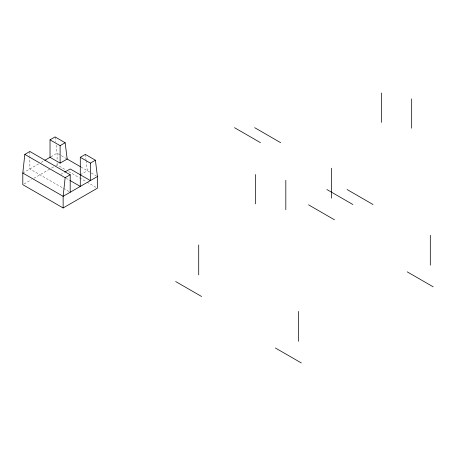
<?xml version="1.0" encoding="UTF-8"?>
<svg xmlns="http://www.w3.org/2000/svg" width="456" height="456" viewBox="0 0 456 456"><rect width="100%" height="100%" fill="white"/><g stroke="black" fill="none" stroke-linecap="round" stroke-linejoin="round"><path stroke-width="0.34" stroke-dasharray="2.28 1.71" d="M22.8 173.029L38.72 163.835M41.171 162.421L44.232 160.655M50.964 156.767L57.091 153.233L66.257 158.523M24.025 183.967L31.373 179.727M33.824 178.307L50.964 168.412M51.579 168.059L55.25 165.938M55.866 165.585L57.091 164.878L66.257 170.168M60.705 174.431L64.267 172.379M80.284 174.773L87.341 170.698L86.081 160.512M80.923 166.993L96.239 175.839M68.702 171.581L79.093 177.578M79.703 177.931L86.429 181.813M87.039 182.166L96.205 187.462M66.228 178.302L69.283 180.069M68.976 191.537L29.857 168.954L29.857 157.075M85.323 154.396L85.996 159.828M55.073 136.931L55.66 141.685M56.082 145.082L57.091 153.233L57.091 160.084M57.091 162.82L57.091 164.878M29.857 151.483L29.857 156.374"/><path stroke-width="0.68" d="M69.893 180.422L80.284 186.418L80.284 157.309L85.323 154.396L95.412 160.221L97.43 176.523L97.43 188.168L63.139 207.964L22.8 184.674L22.8 173.029L24.818 154.396L29.857 151.483L70.201 174.773L70.201 192.244M70.201 174.773L65.157 177.686L63.139 196.319L63.139 207.964M50.029 139.838L55.073 136.931L65.157 142.751L67.174 159.053L60.112 163.128L50.029 157.309L50.029 139.838L60.112 145.663L65.157 142.751M44.842 160.301L50.354 157.12M64.86 172.037L70.201 168.954L90.368 180.599L90.368 163.128L80.284 157.309M90.368 163.128L95.412 160.221M97.43 176.523L63.139 196.319L22.8 173.029M254.687 127.686L280.645 142.671M347.084 189.531L373.036 204.516M234.521 127.686L260.473 142.671M326.918 189.531L352.87 204.516M308.524 204.812L334.476 219.798M407.248 271.856L433.2 286.841M66.867 158.876L80.313 166.639M24.818 154.396L65.157 177.686M175.651 281.523L201.609 296.508M275.39 347.985L301.342 362.965M430.31 235.25L430.31 265.221M411.677 98.855L411.677 128.233M381.427 93.035L381.427 122.413M331.58 168.207L331.58 198.178M298.452 311.38L298.452 341.344M285.815 180.325L285.815 209.703M255.559 174.5L255.559 203.878M198.713 244.918L198.713 274.888M60.112 145.663L60.112 163.128"/></g></svg>
